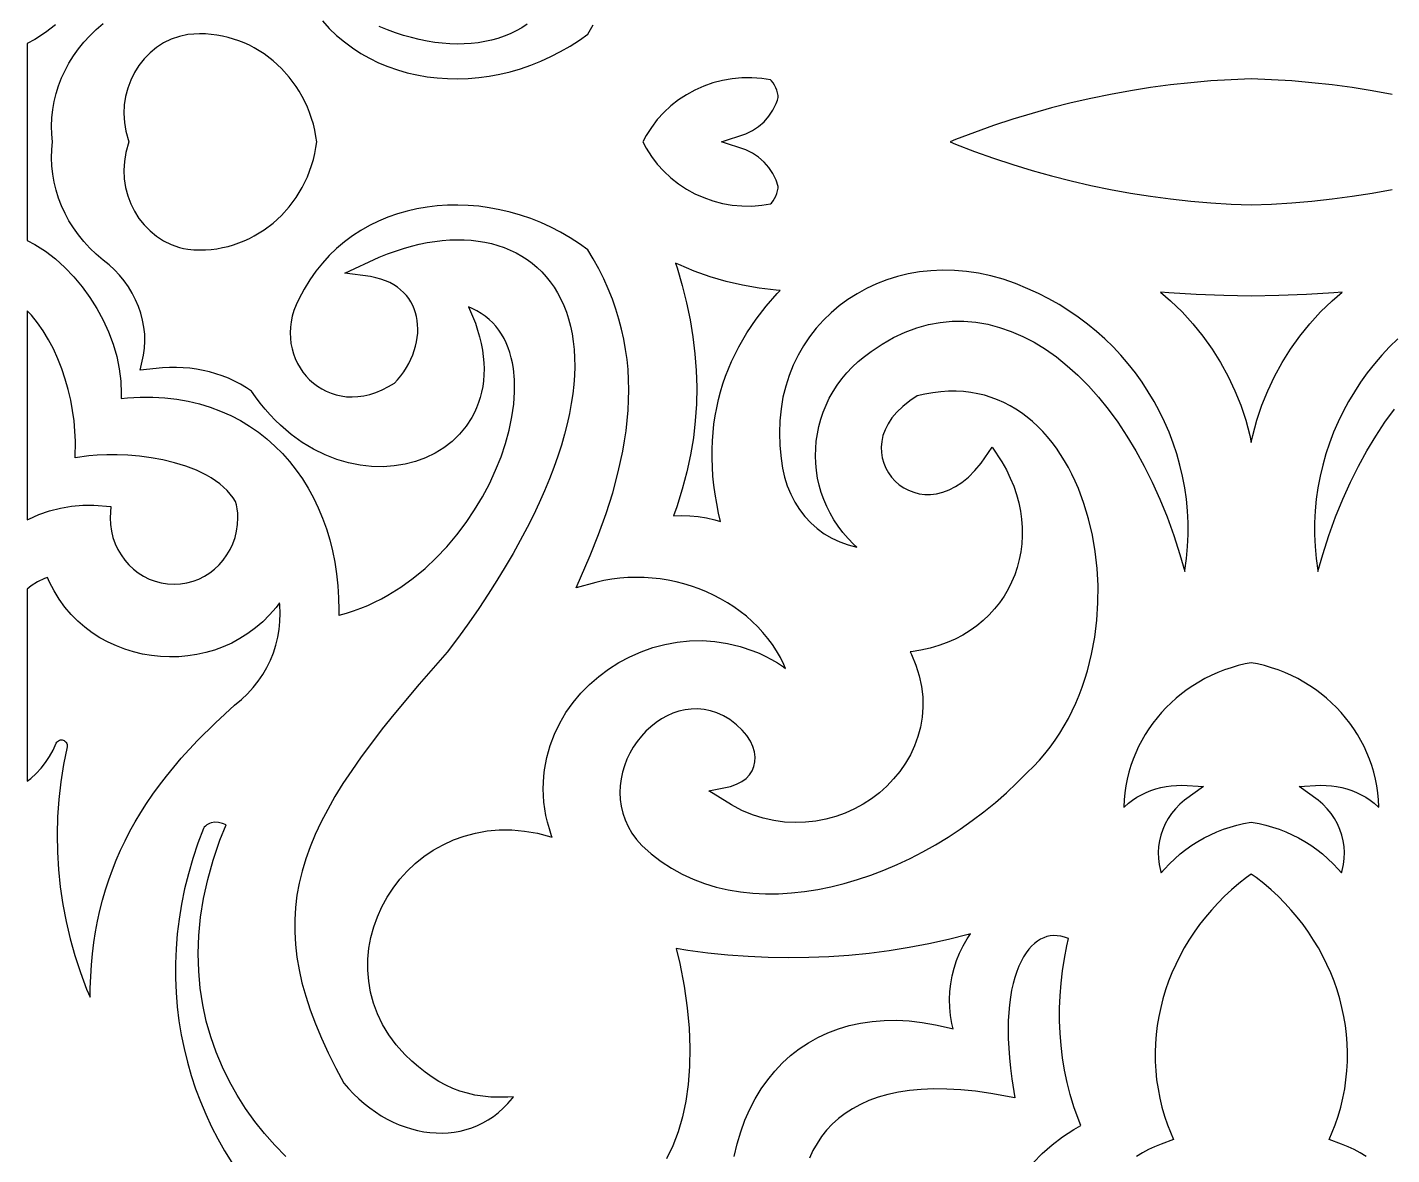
# Model space of a CAD drawing. Extents: x -375 to 375, y -1025 to 1025.
# Drawn here: x -265 to -192.5, y 319.1 to 379 of the extents above; entities that cross this region are included whole.
import ezdxf

# ---------------------------------------------------------------- set-up
doc = ezdxf.new("R2010")
doc.units = 0
doc.layers.add('LAYER_10', color=1, linetype='CONTINUOUS')

msp = doc.modelspace()

# ---------------------------------------------------------------- linework, layer by layer
at = {"layer": 'LAYER_10'}
for points in [[(-263.505, 379.08), (-264.038, 378.67), (-264.596, 378.31), (-265, 378.097), (-264.998, 372.864), (-265, 367.632), (-264.596, 367.419), (-264.038, 367.059), (-263.505, 366.649), (-262.999, 366.193), (-262.524, 365.698), (-262.08, 365.166), (-261.672, 364.603), (-261.301, 364.014), (-260.971, 363.401), (-260.685, 362.771), (-260.444, 362.126), (-260.253, 361.472), (-260.114, 360.812), (-260.031, 360.152), (-260.007, 359.499), (-260.017, 359.227), (-259.687, 359.263), (-259.006, 359.302), (-258.341, 359.302), (-257.694, 359.266), (-257.064, 359.194), (-256.453, 359.087), (-255.86, 358.946), (-255.287, 358.771), (-254.733, 358.565), (-254.199, 358.327), (-253.686, 358.06), (-253.195, 357.763), (-252.725, 357.438), (-252.278, 357.086), (-251.853, 356.708), (-251.451, 356.305), (-251.073, 355.878), (-250.718, 355.428), (-250.388, 354.957), (-250.083, 354.465), (-249.803, 353.953), (-249.548, 353.423), (-249.319, 352.875), (-249.116, 352.311), (-248.939, 351.731), (-248.79, 351.137), (-248.667, 350.529), (-248.572, 349.908), (-248.505, 349.276), (-248.466, 348.634), (-248.455, 347.981), (-248.463, 347.721), (-248.439, 347.726), (-248.051, 347.831), (-247.669, 347.951), (-247.292, 348.087), (-246.922, 348.239), (-246.557, 348.405), (-246.198, 348.586), (-245.849, 348.779), (-245.162, 349.208), (-244.506, 349.684), (-243.879, 350.204), (-243.284, 350.763), (-242.722, 351.359), (-242.194, 351.985), (-241.702, 352.637), (-241.249, 353.311), (-240.834, 354.002), (-240.461, 354.706), (-240.13, 355.418), (-239.843, 356.133), (-239.602, 356.847), (-239.408, 357.554), (-239.262, 358.25), (-239.165, 358.931), (-239.12, 359.591), (-239.126, 360.226), (-239.185, 360.834), (-239.234, 361.12), (-239.296, 361.401), (-239.372, 361.671), (-239.462, 361.932), (-239.565, 362.181), (-239.682, 362.42), (-239.812, 362.647), (-239.956, 362.863), (-240.115, 363.066), (-240.287, 363.257), (-240.475, 363.436), (-240.677, 363.601), (-240.895, 363.754), (-241.129, 363.893), (-241.379, 364.017), (-241.57, 364.096), (-241.515, 363.983), (-241.351, 363.606), (-241.207, 363.234), (-241.084, 362.868), (-240.98, 362.508), (-240.896, 362.154), (-240.831, 361.807), (-240.784, 361.466), (-240.756, 361.133), (-240.745, 360.806), (-240.752, 360.487), (-240.777, 360.175), (-240.818, 359.872), (-240.875, 359.576), (-240.948, 359.29), (-241.037, 359.012), (-241.14, 358.743), (-241.258, 358.484), (-241.391, 358.23), (-241.691, 357.765), (-242.043, 357.338), (-242.439, 356.955), (-242.875, 356.617), (-243.348, 356.326), (-243.852, 356.082), (-244.384, 355.888), (-244.94, 355.743), (-245.517, 355.65), (-246.11, 355.609), (-246.715, 355.622), (-247.33, 355.69), (-247.95, 355.814), (-248.571, 355.996), (-249.189, 356.237), (-249.802, 356.538), (-250.404, 356.901), (-250.992, 357.327), (-251.56, 357.814), (-251.84, 358.085), (-252.111, 358.371), (-252.376, 358.673), (-252.634, 358.992), (-252.885, 359.327), (-253.091, 359.626), (-253.361, 359.803), (-253.677, 359.99), (-253.998, 360.157), (-254.323, 360.307), (-254.653, 360.438), (-254.986, 360.551), (-255.325, 360.648), (-255.667, 360.727), (-256.014, 360.789), (-256.366, 360.835), (-256.723, 360.864), (-257.084, 360.878), (-257.45, 360.875), (-257.818, 360.858), (-259.01, 360.73), (-258.823, 361.531), (-258.771, 361.9), (-258.751, 362.272), (-258.762, 362.646), (-258.804, 363.02), (-258.874, 363.393), (-258.973, 363.761), (-259.1, 364.124), (-259.252, 364.479), (-259.429, 364.823), (-259.631, 365.156), (-259.855, 365.475), (-260.102, 365.778), (-260.368, 366.062), (-260.654, 366.327), (-260.971, 366.58), (-261.335, 366.892), (-261.676, 367.222), (-261.992, 367.566), (-262.282, 367.923), (-262.547, 368.293), (-262.785, 368.675), (-262.996, 369.067), (-263.181, 369.469), (-263.338, 369.879), (-263.468, 370.297), (-263.571, 370.721), (-263.646, 371.151), (-263.693, 371.585), (-263.711, 372.022), (-263.702, 372.461), (-263.667, 372.864), (-263.702, 373.268), (-263.711, 373.707), (-263.693, 374.144), (-263.646, 374.578), (-263.571, 375.008), (-263.468, 375.432), (-263.338, 375.85), (-263.181, 376.26), (-262.996, 376.662), (-262.785, 377.054), (-262.547, 377.436), (-262.282, 377.806), (-261.992, 378.163), (-261.676, 378.507), (-261.335, 378.837), (-260.971, 379.149)], [(-249.332, 379.303), (-248.963, 378.898), (-248.573, 378.522), (-248.162, 378.175), (-247.733, 377.857), (-247.286, 377.566), (-246.823, 377.305), (-246.345, 377.071), (-245.853, 376.866), (-245.349, 376.689), (-244.833, 376.541), (-244.308, 376.42), (-243.774, 376.328), (-243.233, 376.264), (-242.686, 376.227), (-242.134, 376.219), (-241.58, 376.239), (-241.024, 376.286), (-240.468, 376.362), (-239.913, 376.465), (-239.36, 376.595), (-238.811, 376.754), (-238.267, 376.939), (-237.73, 377.153), (-237.201, 377.393), (-236.682, 377.661), (-236.173, 377.955), (-235.676, 378.277), (-235.236, 378.593), (-234.945, 379.078)], [(-238.459, 379.112), (-238.745, 378.927), (-239.044, 378.76), (-239.354, 378.61), (-239.675, 378.479), (-240.006, 378.365), (-240.346, 378.269), (-240.697, 378.191), (-241.055, 378.132), (-241.422, 378.09), (-241.797, 378.066), (-242.179, 378.06), (-242.568, 378.072), (-242.964, 378.102), (-243.365, 378.15), (-243.772, 378.216), (-244.185, 378.3), (-244.602, 378.403), (-245.023, 378.523), (-245.448, 378.662), (-245.877, 378.819), (-246.309, 378.994)], [(-192.528, 375.391), (-193.584, 375.582), (-194.646, 375.749), (-195.712, 375.891), (-196.781, 376.009), (-197.854, 376.101), (-198.93, 376.169), (-200, 376.212), (-201.07, 376.169), (-202.146, 376.101), (-203.219, 376.009), (-204.288, 375.891), (-205.354, 375.749), (-206.416, 375.582), (-207.472, 375.391), (-208.524, 375.175), (-209.57, 374.935), (-210.61, 374.67), (-211.643, 374.382), (-212.669, 374.069), (-213.688, 373.732), (-214.699, 373.372), (-215.701, 372.988), (-216.001, 372.864), (-215.701, 372.741), (-214.699, 372.357), (-213.688, 371.996), (-212.669, 371.66), (-211.643, 371.347), (-210.61, 371.059), (-209.57, 370.794), (-208.524, 370.554), (-207.472, 370.338), (-206.416, 370.147), (-205.354, 369.98), (-204.288, 369.838), (-203.219, 369.72), (-202.146, 369.628), (-201.07, 369.56), (-200, 369.517), (-198.93, 369.56), (-197.854, 369.628), (-196.781, 369.72), (-195.712, 369.838), (-194.646, 369.98), (-193.584, 370.147), (-192.528, 370.338)], [(-192.223, 362.393), (-192.656, 361.969), (-193.071, 361.526), (-193.466, 361.067), (-193.841, 360.591), (-194.195, 360.1), (-194.528, 359.593), (-194.838, 359.073), (-195.127, 358.539), (-195.392, 357.993), (-195.633, 357.435), (-195.85, 356.866), (-196.042, 356.287), (-196.209, 355.698), (-196.35, 355.1), (-196.464, 354.494), (-196.551, 353.881), (-196.611, 353.261), (-196.642, 352.635), (-196.644, 352.004), (-196.617, 351.368), (-196.56, 350.729), (-196.472, 350.087), (-196.465, 350.048), (-196.209, 350.94), (-195.879, 351.959), (-195.523, 352.939), (-195.142, 353.88), (-194.738, 354.781), (-194.311, 355.641), (-193.863, 356.46), (-193.395, 357.237), (-192.908, 357.971), (-192.404, 358.661)], [(-251.271, 318.966), (-251.85, 319.556), (-252.401, 320.176), (-252.92, 320.826), (-253.406, 321.505), (-253.857, 322.212), (-254.269, 322.947), (-254.642, 323.709), (-254.971, 324.497), (-255.256, 325.311), (-255.493, 326.15), (-255.681, 327.014), (-255.817, 327.901), (-255.899, 328.812), (-255.925, 329.744), (-255.892, 330.698), (-255.798, 331.672), (-255.642, 332.665), (-255.421, 333.678), (-255.132, 334.709), (-254.775, 335.758), (-254.446, 336.575), (-254.64, 336.659), (-254.847, 336.708), (-255.047, 336.718), (-255.241, 336.687), (-255.319, 336.661), (-255.397, 336.624), (-255.47, 336.576), (-255.537, 336.519), (-255.599, 336.451), (-255.645, 336.383), (-255.942, 335.6), (-256.213, 334.789), (-256.447, 333.981), (-256.647, 333.176), (-256.811, 332.374), (-256.941, 331.577), (-257.037, 330.785), (-257.1, 329.998), (-257.131, 329.217), (-257.13, 328.442), (-257.098, 327.675), (-257.036, 326.916), (-256.944, 326.166), (-256.823, 325.424), (-256.673, 324.692), (-256.496, 323.971), (-256.291, 323.26), (-256.059, 322.561), (-255.801, 321.875), (-255.518, 321.201), (-255.211, 320.54), (-254.879, 319.894), (-254.523, 319.263), (-254.145, 318.647)], [(-193.903, 318.968), (-194.212, 319.152), (-194.532, 319.324), (-194.864, 319.481), (-195.206, 319.624), (-195.864, 319.862), (-195.556, 320.638), (-195.393, 321.112), (-195.253, 321.588), (-195.137, 322.068), (-195.043, 322.549), (-194.973, 323.032), (-194.924, 323.516), (-194.898, 324), (-194.893, 324.484), (-194.91, 324.967), (-194.948, 325.448), (-195.007, 325.927), (-195.086, 326.404), (-195.186, 326.877), (-195.307, 327.345), (-195.447, 327.81), (-195.607, 328.269), (-195.786, 328.722), (-195.984, 329.168), (-196.201, 329.607), (-196.436, 330.039), (-196.69, 330.461), (-196.962, 330.875), (-197.251, 331.279), (-197.558, 331.673), (-197.881, 332.055), (-198.222, 332.426), (-198.579, 332.785), (-198.953, 333.131), (-199.342, 333.463), (-199.748, 333.781), (-200, 333.963), (-200.252, 333.781), (-200.657, 333.463), (-201.047, 333.131), (-201.421, 332.785), (-201.778, 332.426), (-202.118, 332.055), (-202.442, 331.673), (-202.749, 331.279), (-203.038, 330.875), (-203.31, 330.461), (-203.564, 330.039), (-203.799, 329.607), (-204.016, 329.168), (-204.214, 328.722), (-204.393, 328.269), (-204.553, 327.81), (-204.693, 327.345), (-204.813, 326.877), (-204.914, 326.404), (-204.993, 325.927), (-205.052, 325.448), (-205.09, 324.967), (-205.107, 324.484), (-205.102, 324), (-205.076, 323.516), (-205.027, 323.032), (-204.956, 322.549), (-204.863, 322.068), (-204.747, 321.588), (-204.607, 321.112), (-204.444, 320.638), (-204.135, 319.862), (-204.794, 319.624), (-205.136, 319.481), (-205.468, 319.324), (-205.788, 319.152), (-206.097, 318.968)], [(-227.469, 318.966), (-227.309, 319.632), (-227.116, 320.272), (-226.891, 320.884), (-226.634, 321.468), (-226.347, 322.023), (-226.029, 322.547), (-225.681, 323.04), (-225.304, 323.501), (-224.9, 323.929), (-224.467, 324.323), (-224.009, 324.682), (-223.524, 325.005), (-223.015, 325.291), (-222.482, 325.539), (-221.926, 325.749), (-221.348, 325.92), (-220.75, 326.05), (-220.131, 326.141), (-219.493, 326.19), (-218.837, 326.197), (-218.163, 326.162), (-217.472, 326.084), (-216.765, 325.963), (-216.043, 325.797), (-215.84, 325.739), (-215.908, 326.025), (-215.978, 326.448), (-216.018, 326.873), (-216.028, 327.297), (-216.01, 327.72), (-215.963, 328.14), (-215.887, 328.556), (-215.783, 328.966), (-215.652, 329.369), (-215.493, 329.763), (-215.307, 330.147), (-215.094, 330.52), (-214.918, 330.785), (-215.032, 330.752), (-216.074, 330.491), (-217.123, 330.26), (-218.177, 330.06), (-219.236, 329.892), (-220.299, 329.754), (-221.365, 329.647), (-222.434, 329.571), (-223.505, 329.526), (-224.577, 329.512), (-225.649, 329.53), (-226.721, 329.578), (-227.792, 329.658), (-228.861, 329.77), (-229.928, 329.912), (-230.54, 330.012), (-230.351, 329.214), (-230.122, 328.013), (-229.957, 326.866), (-229.854, 325.771), (-229.812, 324.727), (-229.829, 323.736), (-229.903, 322.794), (-230.031, 321.903), (-230.212, 321.062), (-230.444, 320.27), (-230.724, 319.528), (-231.051, 318.834)], [(-211.585, 318.63), (-211.099, 319.117), (-210.577, 319.574), (-210.021, 320), (-209.431, 320.392), (-209.051, 320.609), (-209.201, 320.974), (-209.426, 321.607), (-209.621, 322.246), (-209.785, 322.891), (-209.921, 323.541), (-210.027, 324.195), (-210.106, 324.853), (-210.157, 325.512), (-210.181, 326.174), (-210.179, 326.837), (-210.152, 327.501), (-210.1, 328.164), (-210.024, 328.826), (-209.925, 329.487), (-209.802, 330.146), (-209.713, 330.549), (-209.915, 330.619), (-210.115, 330.667), (-210.308, 330.693), (-210.496, 330.697), (-210.678, 330.68), (-210.855, 330.643), (-211.027, 330.585), (-211.195, 330.506), (-211.358, 330.405), (-211.518, 330.283), (-211.673, 330.139), (-211.822, 329.971), (-211.965, 329.78), (-212.102, 329.566), (-212.23, 329.328), (-212.35, 329.067), (-212.46, 328.783), (-212.561, 328.476), (-212.65, 328.146), (-212.727, 327.794), (-212.792, 327.419), (-212.844, 327.023), (-212.882, 326.605), (-212.906, 326.166), (-212.915, 325.705), (-212.909, 325.224), (-212.886, 324.722), (-212.848, 324.2), (-212.791, 323.657), (-212.718, 323.095), (-212.557, 322.082), (-213.832, 322.309), (-214.647, 322.423), (-215.423, 322.5), (-216.161, 322.542), (-216.862, 322.548), (-217.526, 322.522), (-218.154, 322.463), (-218.745, 322.372), (-219.301, 322.252), (-219.822, 322.104), (-220.309, 321.927), (-220.762, 321.725), (-221.182, 321.497), (-221.571, 321.246), (-221.928, 320.971), (-222.255, 320.674), (-222.553, 320.355), (-222.822, 320.015), (-223.063, 319.656), (-223.277, 319.276), (-223.463, 318.878)]]:
    msp.add_lwpolyline(points, dxfattribs=at)
for points in [[(-252.944, 377.86), (-253.208, 377.997), (-253.481, 378.122), (-253.76, 378.234), (-254.045, 378.331), (-254.334, 378.415), (-254.629, 378.483), (-254.928, 378.537), (-255.232, 378.575), (-255.539, 378.598), (-255.849, 378.605), (-256.162, 378.595), (-256.466, 378.57), (-256.924, 378.469), (-257.358, 378.318), (-257.763, 378.119), (-258.139, 377.877), (-258.483, 377.596), (-258.794, 377.278), (-259.07, 376.928), (-259.309, 376.549), (-259.508, 376.146), (-259.666, 375.722), (-259.78, 375.282), (-259.849, 374.829), (-259.871, 374.367), (-259.843, 373.9), (-259.765, 373.432), (-259.605, 372.864), (-259.765, 372.297), (-259.843, 371.829), (-259.871, 371.362), (-259.849, 370.9), (-259.78, 370.447), (-259.666, 370.007), (-259.508, 369.583), (-259.309, 369.18), (-259.07, 368.801), (-258.794, 368.451), (-258.483, 368.133), (-258.139, 367.852), (-257.763, 367.61), (-257.358, 367.411), (-256.92, 367.258), (-256.698, 367.202), (-256.47, 367.159), (-256.162, 367.134), (-255.849, 367.124), (-255.539, 367.131), (-255.232, 367.153), (-254.928, 367.192), (-254.629, 367.246), (-254.334, 367.314), (-254.045, 367.398), (-253.76, 367.495), (-253.481, 367.607), (-253.208, 367.732), (-252.944, 367.869), (-252.429, 368.187), (-251.948, 368.551), (-251.502, 368.962), (-251.093, 369.417), (-250.723, 369.915), (-250.557, 370.174), (-250.401, 370.445), (-250.257, 370.725), (-250.126, 371.013), (-250.007, 371.31), (-249.902, 371.614), (-249.81, 371.926), (-249.732, 372.245), (-249.669, 372.57), (-249.626, 372.864), (-249.669, 373.158), (-249.732, 373.484), (-249.81, 373.803), (-249.902, 374.115), (-250.007, 374.419), (-250.126, 374.715), (-250.257, 375.004), (-250.401, 375.284), (-250.557, 375.555), (-250.723, 375.814), (-251.093, 376.312), (-251.502, 376.767), (-251.948, 377.178), (-252.429, 377.542)], [(-225.246, 375.745), (-225.313, 375.875), (-225.393, 375.998), (-225.486, 376.113), (-225.535, 376.162), (-225.988, 376.234), (-226.523, 376.273), (-227.053, 376.268), (-227.576, 376.22), (-228.089, 376.129), (-228.591, 375.998), (-229.077, 375.827), (-229.547, 375.618), (-229.996, 375.372), (-230.423, 375.091), (-230.825, 374.776), (-231.199, 374.428), (-231.544, 374.048), (-231.856, 373.638), (-232.133, 373.2), (-232.305, 372.864), (-232.133, 372.529), (-231.856, 372.09), (-231.544, 371.681), (-231.199, 371.301), (-230.825, 370.953), (-230.423, 370.638), (-229.996, 370.357), (-229.547, 370.111), (-229.077, 369.902), (-228.591, 369.731), (-228.089, 369.6), (-227.576, 369.509), (-227.053, 369.461), (-226.523, 369.456), (-225.988, 369.495), (-225.535, 369.567), (-225.486, 369.616), (-225.393, 369.731), (-225.313, 369.854), (-225.246, 369.984), (-225.194, 370.119), (-225.156, 370.258), (-225.133, 370.401), (-225.127, 370.503), (-225.237, 370.837), (-225.406, 371.183), (-225.62, 371.502), (-225.875, 371.791), (-226.168, 372.045), (-226.495, 372.262), (-226.852, 372.436), (-228.129, 372.864), (-226.852, 373.293), (-226.495, 373.467), (-226.168, 373.684), (-225.875, 373.938), (-225.62, 374.227), (-225.406, 374.546), (-225.235, 374.897), (-225.17, 375.073), (-225.127, 375.22), (-225.133, 375.328), (-225.156, 375.471), (-225.194, 375.61)], [(-237.418, 340.159), (-237.24, 340.794), (-237.009, 341.405), (-236.726, 341.991), (-236.395, 342.55), (-236.02, 343.078), (-235.603, 343.575), (-235.148, 344.039), (-234.658, 344.466), (-234.136, 344.856), (-233.584, 345.206), (-233.007, 345.515), (-232.407, 345.779), (-231.786, 345.998), (-231.149, 346.169), (-230.497, 346.289), (-229.835, 346.357), (-229.165, 346.37), (-228.49, 346.327), (-227.813, 346.224), (-227.139, 346.06), (-226.472, 345.834), (-226.137, 345.695), (-225.808, 345.54), (-225.482, 345.369), (-225.159, 345.18), (-224.84, 344.974), (-224.728, 344.895), (-224.819, 345.105), (-225.002, 345.47), (-225.206, 345.823), (-225.43, 346.163), (-225.672, 346.489), (-225.933, 346.803), (-226.21, 347.103), (-226.503, 347.388), (-226.812, 347.659), (-227.136, 347.916), (-227.473, 348.157), (-227.822, 348.382), (-228.184, 348.591), (-228.556, 348.784), (-228.938, 348.96), (-229.329, 349.119), (-229.729, 349.261), (-230.135, 349.384), (-230.548, 349.489), (-230.966, 349.576), (-231.388, 349.644), (-231.813, 349.692), (-232.242, 349.721), (-232.671, 349.729), (-233.102, 349.718), (-233.532, 349.685), (-233.961, 349.632), (-234.387, 349.558), (-234.811, 349.462), (-235.849, 349.17), (-235.11, 350.89), (-234.665, 352.008), (-234.265, 353.121), (-233.914, 354.228), (-233.616, 355.331), (-233.376, 356.431), (-233.28, 356.975), (-233.2, 357.521), (-233.138, 358.065), (-233.093, 358.608), (-233.066, 359.15), (-233.058, 359.691), (-233.069, 360.23), (-233.1, 360.769), (-233.152, 361.307), (-233.226, 361.843), (-233.321, 362.379), (-233.438, 362.915), (-233.579, 363.45), (-233.743, 363.984), (-233.932, 364.518), (-234.146, 365.051), (-234.385, 365.585), (-234.652, 366.118), (-234.945, 366.651), (-235.236, 367.136), (-235.676, 367.452), (-236.173, 367.774), (-236.682, 368.068), (-237.201, 368.336), (-237.73, 368.576), (-238.267, 368.789), (-238.811, 368.975), (-239.36, 369.133), (-239.913, 369.264), (-240.468, 369.367), (-241.024, 369.443), (-241.58, 369.49), (-242.134, 369.51), (-242.686, 369.502), (-243.233, 369.465), (-243.774, 369.401), (-244.308, 369.309), (-244.833, 369.188), (-245.349, 369.04), (-245.853, 368.863), (-246.345, 368.658), (-246.823, 368.424), (-247.286, 368.162), (-247.733, 367.872), (-248.162, 367.554), (-248.573, 367.207), (-248.963, 366.831), (-249.332, 366.426), (-249.678, 365.992), (-250.001, 365.529), (-250.299, 365.036), (-250.573, 364.508), (-250.722, 364.202), (-250.839, 363.904), (-250.929, 363.605), (-250.992, 363.308), (-251.029, 363.013), (-251.042, 362.721), (-251.031, 362.433), (-250.998, 362.151), (-250.942, 361.876), (-250.866, 361.608), (-250.769, 361.349), (-250.652, 361.1), (-250.517, 360.863), (-250.364, 360.637), (-250.194, 360.426), (-250.008, 360.229), (-249.807, 360.048), (-249.592, 359.885), (-249.363, 359.74), (-249.121, 359.614), (-248.868, 359.509), (-248.603, 359.425), (-248.328, 359.365), (-248.043, 359.329), (-247.749, 359.317), (-247.445, 359.333), (-247.134, 359.376), (-246.815, 359.449), (-246.489, 359.553), (-246.156, 359.69), (-245.818, 359.861), (-245.504, 360.05), (-245.341, 360.227), (-245.169, 360.437), (-245.012, 360.652), (-244.87, 360.873), (-244.742, 361.097), (-244.629, 361.325), (-244.532, 361.554), (-244.449, 361.785), (-244.382, 362.017), (-244.329, 362.248), (-244.292, 362.478), (-244.269, 362.706), (-244.262, 362.931), (-244.27, 363.153), (-244.292, 363.37), (-244.33, 363.582), (-244.383, 363.788), (-244.45, 363.987), (-244.533, 364.179), (-244.63, 364.363), (-244.743, 364.539), (-244.87, 364.706), (-245.014, 364.864), (-245.173, 365.012), (-245.349, 365.149), (-245.542, 365.275), (-245.752, 365.389), (-245.98, 365.49), (-246.226, 365.578), (-246.49, 365.65), (-246.773, 365.706), (-248.137, 365.883), (-246.311, 366.734), (-245.877, 366.91), (-245.448, 367.067), (-245.023, 367.206), (-244.602, 367.326), (-244.185, 367.429), (-243.772, 367.513), (-243.365, 367.579), (-242.964, 367.627), (-242.568, 367.657), (-242.179, 367.669), (-241.797, 367.663), (-241.422, 367.639), (-241.055, 367.597), (-240.697, 367.538), (-240.346, 367.46), (-240.006, 367.364), (-239.675, 367.25), (-239.354, 367.119), (-239.044, 366.969), (-238.745, 366.802), (-238.459, 366.617), (-238.184, 366.414), (-237.923, 366.194), (-237.676, 365.956), (-237.443, 365.702), (-237.225, 365.43), (-237.023, 365.142), (-236.836, 364.837), (-236.665, 364.516), (-236.511, 364.179), (-236.375, 363.826), (-236.256, 363.458), (-236.155, 363.075), (-236.072, 362.676), (-236.008, 362.263), (-235.963, 361.834), (-235.938, 361.391), (-235.932, 360.934), (-235.946, 360.462), (-235.98, 359.975), (-236.035, 359.475), (-236.112, 358.96), (-236.21, 358.431), (-236.33, 357.887), (-236.472, 357.33), (-236.636, 356.759), (-236.824, 356.173), (-237.036, 355.574), (-237.271, 354.961), (-237.53, 354.334), (-237.815, 353.693), (-238.124, 353.039), (-238.459, 352.371), (-238.82, 351.69), (-239.207, 350.995), (-239.621, 350.286), (-240.063, 349.565), (-240.532, 348.83), (-241.029, 348.081), (-241.554, 347.32), (-242.109, 346.545), (-242.699, 345.749), (-244.198, 344.046), (-245.539, 342.445), (-246.153, 341.677), (-246.73, 340.927), (-247.27, 340.193), (-247.771, 339.476), (-248.235, 338.773), (-248.66, 338.082), (-249.047, 337.403), (-249.395, 336.734), (-249.705, 336.073), (-249.977, 335.418), (-250.21, 334.769), (-250.405, 334.124), (-250.561, 333.481), (-250.679, 332.837), (-250.758, 332.192), (-250.798, 331.543), (-250.8, 330.889), (-250.762, 330.228), (-250.686, 329.557), (-250.569, 328.875), (-250.413, 328.181), (-250.216, 327.472), (-249.979, 326.747), (-249.7, 326.005), (-249.381, 325.244), (-249.019, 324.462), (-248.615, 323.658), (-248.183, 322.856), (-247.942, 322.573), (-247.674, 322.289), (-247.397, 322.021), (-247.111, 321.771), (-246.817, 321.539), (-246.515, 321.325), (-246.208, 321.128), (-245.895, 320.951), (-245.578, 320.791), (-245.256, 320.651), (-244.932, 320.529), (-244.605, 320.426), (-244.278, 320.343), (-243.949, 320.279), (-243.621, 320.235), (-243.294, 320.211), (-242.969, 320.206), (-242.647, 320.222), (-242.328, 320.258), (-242.013, 320.315), (-241.702, 320.392), (-241.398, 320.49), (-241.099, 320.609), (-240.807, 320.749), (-240.523, 320.911), (-240.247, 321.094), (-239.979, 321.3), (-239.721, 321.529), (-239.473, 321.78), (-239.236, 322.055), (-239.174, 322.137), (-239.485, 322.115), (-239.945, 322.105), (-240.389, 322.12), (-240.816, 322.16), (-241.23, 322.225), (-241.631, 322.317), (-242.022, 322.436), (-242.403, 322.582), (-242.776, 322.754), (-243.142, 322.954), (-243.504, 323.182), (-243.864, 323.436), (-244.222, 323.718), (-244.583, 324.027), (-244.954, 324.371), (-245.409, 324.887), (-245.8, 325.42), (-246.13, 325.971), (-246.401, 326.535), (-246.613, 327.109), (-246.769, 327.69), (-246.869, 328.276), (-246.915, 328.862), (-246.91, 329.446), (-246.855, 330.024), (-246.751, 330.595), (-246.601, 331.154), (-246.406, 331.699), (-246.169, 332.228), (-245.89, 332.737), (-245.571, 333.224), (-245.215, 333.686), (-244.823, 334.12), (-244.396, 334.524), (-243.936, 334.895), (-243.444, 335.229), (-242.923, 335.524), (-242.375, 335.777), (-241.8, 335.985), (-241.2, 336.146), (-240.579, 336.256), (-239.937, 336.312), (-239.276, 336.312), (-238.598, 336.253), (-237.906, 336.133), (-237.201, 335.948), (-237.128, 335.922), (-237.159, 336.005), (-237.276, 336.366), (-237.375, 336.726), (-237.455, 337.083), (-237.517, 337.439), (-237.562, 337.791), (-237.59, 338.141), (-237.601, 338.487), (-237.596, 338.83), (-237.574, 339.169), (-237.537, 339.508)], [(-228.742, 365.702), (-229.584, 366.001), (-230.408, 366.346), (-230.57, 366.425), (-230.488, 366.168), (-230.223, 365.238), (-229.995, 364.32), (-229.806, 363.411), (-229.656, 362.509), (-229.545, 361.613), (-229.477, 360.72), (-229.45, 359.828), (-229.466, 358.937), (-229.526, 358.043), (-229.63, 357.144), (-229.78, 356.24), (-229.976, 355.328), (-230.219, 354.407), (-230.51, 353.473), (-230.681, 352.993), (-230.272, 353.009), (-229.823, 352.998), (-229.376, 352.956), (-228.932, 352.884), (-228.494, 352.784), (-228.187, 352.691), (-228.292, 353.145), (-228.392, 353.646), (-228.475, 354.141), (-228.54, 354.63), (-228.589, 355.112), (-228.621, 355.588), (-228.637, 356.057), (-228.636, 356.521), (-228.619, 356.978), (-228.586, 357.429), (-228.537, 357.874), (-228.472, 358.312), (-228.392, 358.744), (-228.297, 359.17), (-228.186, 359.59), (-228.061, 360.003), (-227.92, 360.413), (-227.598, 361.206), (-227.218, 361.976), (-226.784, 362.722), (-226.297, 363.443), (-225.76, 364.139), (-225.173, 364.812), (-225.017, 364.971), (-225.241, 364.986), (-226.132, 365.092), (-227.014, 365.247), (-227.884, 365.451)], [(-224.068, 361.53), (-224.323, 361.005), (-224.542, 360.456), (-224.725, 359.886), (-224.87, 359.295), (-224.974, 358.683), (-225.037, 358.052), (-225.058, 357.402), (-225.033, 356.735), (-224.962, 356.046), (-224.893, 355.539), (-224.786, 355.057), (-224.641, 354.593), (-224.459, 354.149), (-224.242, 353.729), (-223.991, 353.333), (-223.708, 352.965), (-223.395, 352.626), (-223.052, 352.319), (-222.681, 352.046), (-222.283, 351.81), (-221.86, 351.611), (-221.412, 351.454), (-220.951, 351.341), (-221.12, 351.494), (-221.416, 351.797), (-221.689, 352.113), (-221.938, 352.443), (-222.165, 352.784), (-222.367, 353.136), (-222.547, 353.496), (-222.702, 353.865), (-222.835, 354.241), (-222.944, 354.622), (-223.029, 355.008), (-223.091, 355.398), (-223.129, 355.79), (-223.143, 356.183), (-223.134, 356.577), (-223.102, 356.97), (-223.046, 357.36), (-222.966, 357.747), (-222.863, 358.13), (-222.736, 358.508), (-222.585, 358.879), (-222.411, 359.242), (-222.214, 359.596), (-221.992, 359.94), (-221.748, 360.273), (-221.48, 360.593), (-221.188, 360.9), (-220.873, 361.193), (-220.535, 361.469), (-220.179, 361.725), (-219.596, 362.125), (-218.996, 362.471), (-218.387, 362.759), (-217.771, 362.988), (-217.148, 363.16), (-216.521, 363.275), (-215.89, 363.332), (-215.259, 363.334), (-214.628, 363.281), (-213.999, 363.173), (-213.374, 363.012), (-212.754, 362.798), (-212.14, 362.533), (-211.533, 362.217), (-210.935, 361.851), (-210.347, 361.437), (-209.771, 360.975), (-209.206, 360.465), (-208.655, 359.909), (-208.118, 359.308), (-207.596, 358.661), (-207.091, 357.971), (-206.605, 357.237), (-206.137, 356.46), (-205.689, 355.641), (-205.262, 354.781), (-204.858, 353.88), (-204.477, 352.939), (-204.121, 351.959), (-203.791, 350.94), (-203.535, 350.048), (-203.528, 350.087), (-203.44, 350.729), (-203.383, 351.368), (-203.356, 352.004), (-203.358, 352.635), (-203.389, 353.261), (-203.449, 353.881), (-203.536, 354.494), (-203.65, 355.1), (-203.791, 355.698), (-203.958, 356.287), (-204.15, 356.866), (-204.367, 357.435), (-204.608, 357.993), (-204.873, 358.539), (-205.161, 359.073), (-205.472, 359.593), (-205.805, 360.1), (-206.159, 360.591), (-206.534, 361.067), (-206.929, 361.526), (-207.344, 361.969), (-207.777, 362.393), (-208.23, 362.799), (-208.7, 363.186), (-209.187, 363.553), (-209.691, 363.898), (-210.212, 364.222), (-210.748, 364.524), (-211.299, 364.803), (-211.866, 365.058), (-212.528, 365.335), (-213.184, 365.564), (-213.838, 365.747), (-214.488, 365.886), (-215.132, 365.981), (-215.769, 366.035), (-216.397, 366.048), (-217.015, 366.021), (-217.622, 365.955), (-218.216, 365.851), (-218.795, 365.711), (-219.358, 365.534), (-219.904, 365.323), (-220.43, 365.079), (-220.937, 364.801), (-221.421, 364.492), (-221.881, 364.153), (-222.317, 363.784), (-222.726, 363.386), (-223.107, 362.961), (-223.459, 362.509), (-223.78, 362.032)], [(-201.235, 360.403), (-200.876, 359.647), (-200.563, 358.87), (-200.297, 358.077), (-200.078, 357.267), (-200, 356.891), (-199.922, 357.267), (-199.703, 358.077), (-199.437, 358.87), (-199.124, 359.647), (-198.765, 360.403), (-198.361, 361.139), (-197.914, 361.851), (-197.425, 362.538), (-196.893, 363.197), (-196.321, 363.828), (-195.709, 364.427), (-195.182, 364.886), (-195.624, 364.852), (-197.079, 364.765), (-198.537, 364.706), (-200, 364.676), (-201.463, 364.706), (-202.921, 364.765), (-204.376, 364.852), (-204.818, 364.886), (-204.29, 364.427), (-203.679, 363.828), (-203.107, 363.197), (-202.575, 362.538), (-202.086, 361.851), (-201.639, 361.139)], [(-257.892, 349.435), (-257.556, 349.382), (-257.209, 349.364), (-256.862, 349.382), (-256.525, 349.435), (-256.2, 349.522), (-255.889, 349.64), (-255.593, 349.789), (-255.313, 349.965), (-255.051, 350.168), (-254.81, 350.396), (-254.591, 350.646), (-254.395, 350.918), (-254.225, 351.209), (-254.082, 351.517), (-253.967, 351.842), (-253.883, 352.18), (-253.832, 352.531), (-253.814, 352.893), (-253.825, 353.135), (-253.854, 353.367), (-253.899, 353.584), (-253.95, 353.754), (-254.068, 353.946), (-254.219, 354.15), (-254.389, 354.343), (-254.576, 354.526), (-254.781, 354.699), (-255.001, 354.863), (-255.235, 355.016), (-255.48, 355.158), (-256.016, 355.417), (-256.586, 355.637), (-257.185, 355.819), (-257.801, 355.966), (-258.425, 356.079), (-259.045, 356.162), (-259.652, 356.215), (-260.234, 356.242), (-260.781, 356.244), (-261.283, 356.225), (-261.728, 356.187), (-262.465, 356.08), (-262.448, 356.964), (-262.467, 357.494), (-262.515, 358.039), (-262.591, 358.593), (-262.695, 359.152), (-262.827, 359.712), (-262.985, 360.267), (-263.169, 360.813), (-263.378, 361.347), (-263.612, 361.862), (-263.87, 362.356), (-264.15, 362.822), (-264.453, 363.258), (-264.777, 363.658), (-264.998, 363.89), (-264.998, 352.785), (-264.926, 352.824), (-264.382, 353.062), (-263.82, 353.255), (-263.243, 353.403), (-262.655, 353.504), (-262.059, 353.558), (-261.458, 353.563), (-260.572, 353.498), (-260.603, 352.892), (-260.586, 352.531), (-260.534, 352.18), (-260.45, 351.842), (-260.336, 351.517), (-260.193, 351.209), (-260.023, 350.918), (-259.827, 350.646), (-259.608, 350.396), (-259.366, 350.168), (-259.105, 349.965), (-258.825, 349.789), (-258.529, 349.64), (-258.217, 349.522)], [(-231.337, 334.634), (-230.79, 334.277), (-230.223, 333.963), (-229.638, 333.692), (-229.034, 333.463), (-228.414, 333.275), (-227.778, 333.128), (-227.129, 333.019), (-226.468, 332.949), (-225.796, 332.917), (-225.114, 332.922), (-224.424, 332.962), (-223.728, 333.038), (-223.028, 333.148), (-222.324, 333.291), (-221.618, 333.467), (-220.913, 333.674), (-220.208, 333.912), (-219.507, 334.18), (-218.811, 334.476), (-218.121, 334.8), (-217.438, 335.151), (-216.765, 335.527), (-216.103, 335.929), (-215.453, 336.354), (-214.817, 336.803), (-214.197, 337.273), (-213.593, 337.764), (-213.009, 338.275), (-212.444, 338.805), (-211.896, 339.359), (-211.564, 339.682), (-211.255, 340.012), (-210.961, 340.355), (-210.683, 340.709), (-210.419, 341.074), (-210.17, 341.449), (-209.936, 341.835), (-209.717, 342.23), (-209.512, 342.633), (-209.322, 343.045), (-209.146, 343.464), (-208.985, 343.889), (-208.838, 344.321), (-208.706, 344.756), (-208.482, 345.648), (-208.315, 346.551), (-208.202, 347.463), (-208.144, 348.378), (-208.139, 349.293), (-208.187, 350.201), (-208.287, 351.096), (-208.438, 351.975), (-208.638, 352.831), (-208.887, 353.659), (-209.185, 354.456), (-209.35, 354.837), (-209.527, 355.211), (-209.716, 355.573), (-209.916, 355.924), (-210.128, 356.263), (-210.35, 356.589), (-210.582, 356.901), (-210.826, 357.2), (-211.08, 357.484), (-211.344, 357.753), (-211.618, 358.006), (-211.903, 358.243), (-212.197, 358.464), (-212.501, 358.666), (-212.815, 358.851), (-213.139, 359.018), (-213.472, 359.165), (-213.815, 359.293), (-214.168, 359.401), (-214.53, 359.488), (-214.902, 359.554), (-215.284, 359.598), (-215.676, 359.619), (-216.078, 359.618), (-216.489, 359.592), (-216.911, 359.541), (-217.342, 359.466), (-217.739, 359.374), (-218.141, 359.109), (-218.514, 358.812), (-218.829, 358.506), (-219.087, 358.196), (-219.293, 357.883), (-219.45, 357.571), (-219.56, 357.26), (-219.628, 356.953), (-219.655, 356.652), (-219.645, 356.357), (-219.6, 356.071), (-219.521, 355.795), (-219.41, 355.532), (-219.27, 355.283), (-219.103, 355.052), (-218.909, 354.841), (-218.693, 354.653), (-218.456, 354.489), (-218.2, 354.354), (-217.927, 354.248), (-217.64, 354.174), (-217.34, 354.135), (-217.03, 354.133), (-216.71, 354.17), (-216.382, 354.25), (-216.048, 354.376), (-215.709, 354.55), (-215.367, 354.777), (-215.025, 355.059), (-214.685, 355.401), (-214.349, 355.805), (-213.76, 356.647), (-213.251, 355.864), (-213.009, 355.438), (-212.799, 355.007), (-212.618, 354.572), (-212.468, 354.134), (-212.348, 353.694), (-212.258, 353.254), (-212.197, 352.814), (-212.165, 352.377), (-212.162, 351.942), (-212.187, 351.512), (-212.24, 351.088), (-212.321, 350.671), (-212.429, 350.262), (-212.565, 349.862), (-212.727, 349.473), (-212.915, 349.097), (-213.129, 348.733), (-213.368, 348.384), (-213.633, 348.051), (-213.922, 347.735), (-214.235, 347.438), (-214.572, 347.159), (-214.932, 346.902), (-215.314, 346.666), (-215.719, 346.454), (-216.145, 346.266), (-216.593, 346.103), (-217.061, 345.967), (-217.549, 345.859), (-218.057, 345.779), (-218.121, 345.773), (-218.046, 345.63), (-217.809, 345.064), (-217.631, 344.499), (-217.512, 343.938), (-217.447, 343.382), (-217.437, 342.835), (-217.478, 342.298), (-217.567, 341.775), (-217.703, 341.266), (-217.883, 340.774), (-218.105, 340.302), (-218.365, 339.85), (-218.662, 339.422), (-218.993, 339.018), (-219.356, 338.64), (-219.748, 338.29), (-220.167, 337.97), (-220.611, 337.682), (-221.078, 337.427), (-221.565, 337.207), (-222.07, 337.024), (-222.591, 336.879), (-223.126, 336.776), (-223.672, 336.715), (-224.228, 336.699), (-224.789, 336.729), (-225.355, 336.807), (-225.923, 336.935), (-226.49, 337.116), (-227.053, 337.35), (-227.611, 337.639), (-228.803, 338.39), (-227.66, 338.623), (-227.336, 338.736), (-227.06, 338.88), (-226.831, 339.051), (-226.649, 339.243), (-226.51, 339.454), (-226.415, 339.681), (-226.361, 339.925), (-226.35, 340.183), (-226.385, 340.454), (-226.468, 340.737), (-226.602, 341.027), (-226.79, 341.322), (-227.034, 341.615), (-227.336, 341.903), (-227.695, 342.178), (-228.035, 342.376), (-228.379, 342.53), (-228.722, 342.64), (-229.063, 342.71), (-229.402, 342.74), (-229.738, 342.734), (-230.069, 342.692), (-230.395, 342.617), (-230.714, 342.51), (-231.024, 342.373), (-231.325, 342.206), (-231.613, 342.013), (-231.888, 341.795), (-232.148, 341.553), (-232.391, 341.289), (-232.615, 341.007), (-232.818, 340.707), (-232.999, 340.392), (-233.157, 340.063), (-233.288, 339.724), (-233.393, 339.376), (-233.47, 339.021), (-233.517, 338.661), (-233.532, 338.298), (-233.516, 337.933), (-233.465, 337.57), (-233.379, 337.208), (-233.256, 336.849), (-233.094, 336.495), (-232.891, 336.147), (-232.646, 335.807), (-232.359, 335.48), (-231.862, 335.036)], [(-263.414, 336.066), (-263.397, 335.135), (-263.341, 334.205), (-263.246, 333.279), (-263.111, 332.357), (-262.936, 331.441), (-262.722, 330.532), (-262.469, 329.632), (-262.177, 328.74), (-261.847, 327.859), (-261.662, 327.425), (-261.654, 327.909), (-261.629, 328.529), (-261.588, 329.138), (-261.531, 329.736), (-261.458, 330.324), (-261.369, 330.902), (-261.263, 331.471), (-261.141, 332.031), (-261.002, 332.583), (-260.846, 333.126), (-260.673, 333.662), (-260.483, 334.19), (-260.276, 334.712), (-260.051, 335.227), (-259.809, 335.736), (-259.549, 336.239), (-259.272, 336.738), (-258.976, 337.231), (-258.662, 337.72), (-258.331, 338.205), (-257.981, 338.686), (-257.613, 339.165), (-257.226, 339.641), (-256.82, 340.116), (-255.955, 341.057), (-255.013, 341.998), (-253.991, 342.942), (-253.628, 343.241), (-253.306, 343.547), (-253.009, 343.873), (-252.739, 344.215), (-252.496, 344.573), (-252.28, 344.946), (-252.092, 345.33), (-251.932, 345.726), (-251.801, 346.132), (-251.699, 346.545), (-251.627, 346.965), (-251.586, 347.391), (-251.576, 347.82), (-251.597, 348.251), (-251.613, 348.377), (-251.79, 348.136), (-252.132, 347.738), (-252.496, 347.373), (-252.882, 347.041), (-253.286, 346.741), (-253.707, 346.475), (-254.142, 346.241), (-254.591, 346.039), (-255.05, 345.87), (-255.518, 345.732), (-255.993, 345.627), (-256.473, 345.553), (-256.956, 345.511), (-257.441, 345.5), (-257.924, 345.52), (-258.406, 345.571), (-258.883, 345.653), (-259.354, 345.766), (-259.817, 345.909), (-260.27, 346.083), (-260.712, 346.288), (-261.139, 346.522), (-261.551, 346.788), (-261.945, 347.083), (-262.32, 347.409), (-262.673, 347.764), (-263.002, 348.15), (-263.305, 348.564), (-263.58, 349.008), (-263.826, 349.481), (-263.927, 349.719), (-264.082, 349.671), (-264.45, 349.5), (-264.788, 349.285), (-264.998, 349.11), (-264.998, 338.899), (-264.817, 339.041), (-264.531, 339.306), (-264.267, 339.59), (-264.027, 339.894), (-263.813, 340.215), (-263.624, 340.552), (-263.458, 340.916), (-263.426, 340.972), (-263.388, 341.017), (-263.344, 341.052), (-263.296, 341.076), (-263.245, 341.09), (-263.193, 341.095), (-263.141, 341.091), (-263.091, 341.078), (-263.043, 341.057), (-262.999, 341.029), (-262.96, 340.993), (-262.927, 340.951), (-262.903, 340.903), (-262.888, 340.848), (-262.883, 340.788), (-262.89, 340.723), (-263.077, 339.792), (-263.221, 338.863), (-263.326, 337.932), (-263.39, 336.999)], [(-206.589, 339.015), (-206.66, 338.652), (-206.715, 338.283), (-206.751, 337.909), (-206.77, 337.531), (-206.77, 337.512), (-206.735, 337.546), (-206.525, 337.727), (-206.304, 337.892), (-206.074, 338.043), (-205.834, 338.179), (-205.586, 338.3), (-205.331, 338.404), (-205.069, 338.493), (-204.802, 338.565), (-204.529, 338.62), (-204.252, 338.659), (-203.972, 338.679), (-203.689, 338.682), (-202.546, 338.62), (-203.548, 337.897), (-203.803, 337.675), (-204.034, 337.436), (-204.239, 337.181), (-204.419, 336.912), (-204.573, 336.631), (-204.7, 336.34), (-204.801, 336.04), (-204.875, 335.733), (-204.922, 335.422), (-204.94, 335.107), (-204.931, 334.791), (-204.893, 334.476), (-204.827, 334.162), (-204.785, 334.026), (-204.617, 334.224), (-204.347, 334.512), (-204.066, 334.783), (-203.773, 335.037), (-203.471, 335.274), (-203.159, 335.495), (-202.839, 335.698), (-202.511, 335.885), (-202.175, 336.055), (-201.833, 336.208), (-201.485, 336.344), (-201.132, 336.463), (-200.774, 336.566), (-200.413, 336.652), (-200, 336.73), (-199.587, 336.652), (-199.225, 336.566), (-198.868, 336.463), (-198.515, 336.344), (-198.167, 336.208), (-197.825, 336.055), (-197.489, 335.885), (-197.161, 335.698), (-196.84, 335.495), (-196.529, 335.274), (-196.226, 335.037), (-195.934, 334.783), (-195.653, 334.512), (-195.383, 334.224), (-195.215, 334.026), (-195.173, 334.162), (-195.106, 334.476), (-195.069, 334.791), (-195.06, 335.107), (-195.078, 335.422), (-195.125, 335.733), (-195.199, 336.04), (-195.3, 336.34), (-195.427, 336.631), (-195.581, 336.912), (-195.761, 337.181), (-195.966, 337.436), (-196.196, 337.675), (-196.452, 337.897), (-197.454, 338.62), (-196.311, 338.682), (-196.028, 338.679), (-195.748, 338.659), (-195.471, 338.62), (-195.198, 338.565), (-194.931, 338.493), (-194.669, 338.404), (-194.414, 338.3), (-194.166, 338.179), (-193.926, 338.043), (-193.696, 337.892), (-193.475, 337.727), (-193.265, 337.546), (-193.23, 337.512), (-193.23, 337.531), (-193.249, 337.909), (-193.285, 338.283), (-193.34, 338.652), (-193.411, 339.015), (-193.5, 339.373), (-193.605, 339.725), (-193.727, 340.07), (-193.864, 340.408), (-194.016, 340.738), (-194.184, 341.061), (-194.366, 341.375), (-194.562, 341.681), (-194.772, 341.978), (-194.995, 342.265), (-195.231, 342.542), (-195.48, 342.809), (-195.741, 343.065), (-196.014, 343.31), (-196.298, 343.542), (-196.593, 343.763), (-196.898, 343.971), (-197.214, 344.166), (-197.539, 344.348), (-197.873, 344.516), (-198.216, 344.669), (-198.568, 344.808), (-198.928, 344.931), (-199.295, 345.039), (-199.669, 345.131), (-200, 345.196), (-200.331, 345.131), (-200.705, 345.039), (-201.072, 344.931), (-201.432, 344.808), (-201.784, 344.669), (-202.127, 344.516), (-202.461, 344.348), (-202.786, 344.166), (-203.102, 343.971), (-203.407, 343.763), (-203.702, 343.542), (-203.986, 343.31), (-204.259, 343.065), (-204.52, 342.809), (-204.768, 342.542), (-205.005, 342.265), (-205.228, 341.978), (-205.438, 341.681), (-205.634, 341.375), (-205.816, 341.061), (-205.984, 340.738), (-206.136, 340.408), (-206.273, 340.07), (-206.395, 339.725), (-206.5, 339.373)]]:
    msp.add_lwpolyline(points, close=True, dxfattribs=at)

doc.saveas('drawing.dxf')
